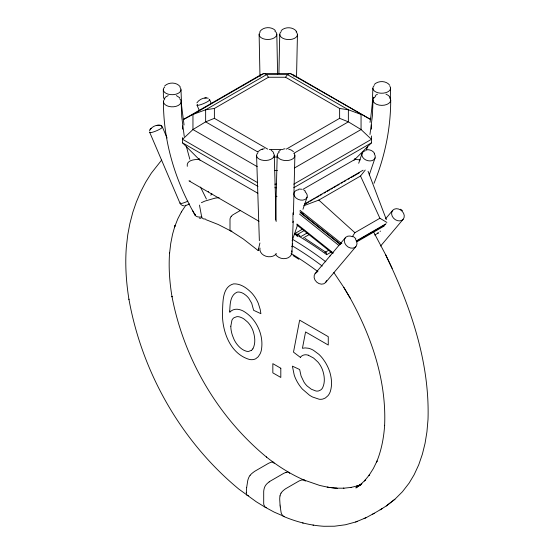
<?xml version="1.0" encoding="UTF-8"?>
<svg xmlns="http://www.w3.org/2000/svg" width="554" height="554" viewBox="0 0 554 554"><rect width="100%" height="100%" fill="white"/><g stroke="black" fill="none" stroke-linecap="round" stroke-linejoin="round"><path stroke-width="0.83" d="M292.941 217.895L292.941 221.233A3.262 0.464 84.1 0 1 292.789 222.583M292.941 217.244L292.941 212.874M187.266 166.338C186.227 160.182 194.302 159.448 198.547 159.427M246.315 492.291L246.655 487.555M230.824 326.23L231.939 320.198A16.371 9.453 60 0 1 233.92 317.781L236.697 316.701A15.893 9.176 60 0 1 239.91 317.02L242.299 318.01A20.72 11.959 60 0 1 244.21 319.159L247.693 322.137A14.709 8.497 60 0 1 250.166 325.246L250.616 325.939A16.211 9.363 60 0 1 251.855 328.141A15.775 9.106 60 0 1 252.894 330.454C254.916 336.23 255.886 343.21 252.866 348.805M372.87 88.315L372.302 103.702L370.598 119.055M390.556 88.155L390.279 98.744M277.201 155.355L275.546 220.07M279.756 34.286L278.904 73.661M294.887 155.584L293.419 214.682M297.443 34.667L296.556 75.794M373.022 100.142L372.399 115.883L369.961 134.504M390.715 100.142C390.688 128.625 384.822 157.004 373.998 183.326M293.204 221.184L291.972 252.077M246.662 487.513L247.693 480.907A18.85 9.383 -53.9 0 1 248.04 479.542L248.164 479.134A10.27 5.111 -53.9 0 1 248.67 477.777A5.997 2.985 -53.9 0 1 250.11 475.284M370.01 122.413L370.716 118.161M199.669 205.098L199.599 205.541A2.029 1.807 -37.4 0 0 199.613 205.866L201.753 217.327A2.057 1.807 -38.2 0 0 201.843 217.59L203.263 218.844L205.596 219.107M149.476 130.876C151.124 126.644 157.952 123.431 161.92 126.215L161.02 125.488L161.498 125.855M258.309 249.743L258.573 248.635M258.642 248.372L259.93 242.964M366.513 150.044L367.531 146.18M292.131 240.824L297.678 224.661M302.962 209.26L307.131 197.099M358.701 163.25L362.039 153.52M369.262 174.884L375.1 157.862M373.341 98.162L373.798 97.179M196.899 102.864C199.163 99.291 204.163 97.116 208.283 98.203M352.635 236.26L354.885 232.701L379.906 218.255L386.893 222.438M185.819 205.285L181.352 211.947L181.67 211.393L177.827 218.802L174.628 226.891L175.119 225.367L172.578 234.162L170.722 243.538L169.559 253.455L169.586 252.887C168.52 267.589 169.593 282.36 172.045 296.875L171.955 296.376C183.769 358.632 217.708 416.857 266.661 457.202L266.363 456.967C278.011 466.198 290.649 474.252 304.305 480.159M164.219 98.66L165.667 96.985L168.222 95.586M183.222 119.616L192.958 114.436L205.645 109.789L214.384 108.466L268.461 77.248L285.552 77.248L287.45 74.617L290.095 73.467L293.779 75.122L370.695 119.525M259.881 31.536C263.282 26.724 271.266 26.398 275.38 30.477M303.689 205.783L318.813 200.091L360.516 176.02L365.245 170.043M258.988 250.166L258.309 250.671L243.241 238.94L231.018 231.073L218.304 224.543L205.97 219.689M329.942 256.052L345.419 237.645M325.627 282.464L355.924 246.537M385.515 218.865L392.682 210.361M380.605 246.031L403.187 219.252A6.883 5.498 40.1 0 0 398.388 208.955A6.883 5.498 40.1 0 0 392.232 216.219A6.883 5.498 40.1 0 0 403.187 219.252M315.087 273.621L330.627 255.242M380.072 231.51L380.453 231.066M161.63 160.092L151.332 173.139L145.647 182.238L140.709 191.753L136.332 202.058L132.87 212.154L129.871 223.608L127.745 234.848L126.333 247.216C125.017 264.556 126.167 281.986 128.909 299.132L128.999 299.631M325.08 252.34L326.064 252.451L326.694 254.681L331.638 251.828M354.636 159.677L371.443 142.87L371.443 135.959M354.013 160.21L354.872 159.358L354.872 158.361M257.97 151.644L260.969 149.573L264.376 148.714M278.634 151.561L280.352 150.182M281.19 30.56C285.303 26.495 293.281 26.814 296.681 31.62M164.718 85.918C168.811 81.923 176.754 82.054 180.223 86.798M374.289 84.437C378.389 80.448 386.339 80.579 389.794 85.33M380.134 509.812L386.249 505.982L394.926 499.23L402.446 491.723L409.115 483.109L414.17 474.66L418.748 464.764L422.397 454.107L425.063 443.318L426.933 431.871L428.013 419.482C429.849 361.845 410.334 305.787 385.542 254.542L373.562 231.911M386.249 505.982L394.926 499.23M201.421 202.688L204.751 201.144M269.126 481.938L267.949 482.866A11.087 6.399 -60 0 0 266.737 483.981A7.202 4.155 -60 0 0 265.588 485.387A5.997 3.462 -60 0 0 264.355 488.005A10.27 5.928 -60 0 0 263.981 489.459L263.912 489.833A18.85 10.886 -60 0 0 263.704 491.356L263.704 503.641A18.836 10.872 -60 0 0 263.898 504.881L265.214 507.263L274.188 512.111L284.521 516.563M375.252 95.503L377.447 94.222M251.419 350.322L248.718 351.388A14.252 8.227 60 0 1 246.121 351.153L243.815 350.225A16.572 9.57 60 0 1 236.932 344.2A16.121 9.307 60 0 1 234.12 339.609L232.458 335.523A23.815 13.753 60 0 1 230.81 326.223M359.989 485.269L355.848 487.949L361.887 483.559L359.74 485.311L365.252 480.069L364.414 480.976L369.352 474.916L369.026 475.367L373.361 468.525L377.059 460.956L376.568 462.133C381.408 450.437 383.79 437.895 384.635 425.306L384.608 425.652C386.623 381.027 371.769 337.22 350.433 298.564M283.53 516.432C296.355 521.826 309.984 525.407 323.896 526.279L334.498 526.217L345.377 524.77L355.675 521.993L366.222 517.623L374.241 513.246M372.274 514.396L382.101 508.655M234.363 213.948L240.685 210.298M183.319 119.525L260.235 75.122L263.919 73.467L290.095 73.467L370.792 119.616M286.293 149.13L339.623 118.334L348.362 121.845L361.056 129.546L371.443 139.324L293.779 184.163M294.132 153.153L348.362 121.845L348.362 109.789L287.45 74.617L266.564 74.617L263.919 73.467L192.958 114.436L192.958 129.546L182.571 139.324L257.25 182.439M294.576 167.931L361.056 129.546L361.056 114.436L348.362 109.789L339.623 108.466L285.552 77.248M293.779 187.709L371.443 142.87M302.844 189.399L355.024 159.379M304.797 203.865L363.092 170.21M304.769 204.322L308.509 202.162M310.005 201.303L312.241 200.008M313.737 199.142L315.233 198.284M316.729 197.418L318.972 196.123M320.468 195.257L321.957 194.399M324.201 193.104L325.697 192.238M327.192 191.379L329.436 190.084M330.925 189.219L332.421 188.36M333.917 187.494L336.16 186.199M337.656 185.334L339.152 184.475M341.389 183.18L342.884 182.314M344.38 181.456L345.876 180.59M348.12 179.295L349.609 178.43M351.104 177.571L359.324 172.82M326.687 254.681A204.89 122.566 37.7 0 0 294.583 233.719L301.826 229.536M304.748 230.242L296.051 235.263A8.061 4.82 36.7 0 1 296.432 235.547A7.34 4.39 36.7 0 1 297.436 236.419L297.616 236.606M301.099 236.468L307.138 232.978M303.405 237.901L309.506 234.377M325.011 252.416L328.224 250.567M356.319 240.914L386.103 223.719M356.291 241.371L385.335 224.605M356.804 241.842L384.171 226.046M374.733 235.028L377.994 233.151M233.795 214.273L233.539 214.419A6.759 3.906 -60 0 0 231.122 216.51M361.603 484.258L357.524 486.454L360.862 484.715M378.673 232.825L378.32 232.943M355.675 521.993L357.413 521.286M364.11 518.509L365.869 517.789M267.721 149.13L214.384 118.334L205.645 121.845L192.958 129.546L257.195 166.636M361.236 484.425L356.554 486.197L357.877 485.782L350.405 487.562L351.243 487.388L343.369 488.254L343.958 488.199L335.731 488.157L327.213 487.195L337.171 488.323L335.731 488.157M261.322 149.448L262.402 149.088M286.065 472.41L284.888 472.839A34.147 19.715 -60 0 0 283.676 473.372L270.338 481.073A34.147 19.715 -60 0 0 269.126 481.938M205.305 200.977L214.82 198.207M215.236 198.09L219.093 197.66M156.74 125.46L160.445 125.273L157.481 125.273M378.063 233.005L377.44 233.075M298.959 189.053L301.798 189.246M283.482 149.019L285.026 148.784M198.893 159.386L257.839 193.249M366.277 149.864C369.442 149.22 372.974 150.688 374.642 153.479M204.745 97.982L206.33 97.823M266.661 507.506L265.255 507.291L256.232 501.744L238.76 489.037C181.276 441.455 141.997 372.475 128.909 299.132M248.504 495.768L246.994 495.324L246.357 493.434A18.836 9.37 -53.9 0 1 246.315 492.291M269.313 149.552L282.99 149.552M274.085 157.017L277.422 157.017M274.895 170.521L277.429 170.521M274.853 184.163L276.578 184.163M274.853 187.709L276.578 187.709M275.276 196.331L277.007 196.331M208.262 191.76L208.636 191.76M184.233 205.818L182.411 205.576L180.403 204.017M294.583 233.719L298.592 234.571L300.233 236.267M190.195 180.971L189.69 180.923M355.467 159.427L360.335 159.919M200.977 218.338L199.267 218.124M231.288 231.122L231.15 231.101A4.107 2.368 -60 0 1 230.471 230.789L230.388 230.706A2.784 1.607 -60 0 1 230 229.647L230.007 219.336A2.763 1.593 -60 0 1 230.312 217.999L230.478 217.646A4.107 2.368 -60 0 1 231.15 216.559M313.01 525.095L313.689 525.234M302.532 522.934L303.183 523.073M328.605 487.361L319.79 485.47L303.883 479.979A7.202 4.661 -66.9 0 0 302.65 479.868M288.641 149.088L291.508 150.169L293.488 151.727M385.944 94.111L388.493 95.503L389.947 97.172M176.359 95.586L179.718 97.746M308.266 355.204L313.55 358.022L317.906 362.039A15.318 8.843 60 0 1 320.406 365.536A16.211 9.363 60 0 1 322.345 369.463C324.464 375.259 325.371 382.177 322.573 387.883A18.393 10.623 60 0 1 320.669 389.981L318.737 390.889A16.066 9.273 60 0 1 315.953 391.006L311.376 389.247L307.096 385.965A14.709 8.497 60 0 1 304.001 382.128L301.071 375.986L299.645 369.511L292.401 366.159L294.216 375.058A23.767 13.718 60 0 0 297.013 381.429A24.958 14.411 60 0 0 298.218 383.493A23.926 13.815 60 0 0 302.449 389.15L309.388 395.127A37.582 21.696 60 0 0 312.567 397.01L319.152 399.233A24.695 14.259 60 0 0 322.899 399.025L325.371 397.98L327.947 395.729A30.006 17.319 60 0 0 330.357 391.366C332.275 385.175 331.673 378.424 329.865 372.281A25.359 14.646 60 0 0 327.511 366.346L326.915 365.176A27.922 16.121 60 0 0 324.935 361.748L322.781 358.66A23.31 13.455 60 0 0 318.806 354.269L313.425 350.28A24.328 14.044 60 0 0 308.488 348.258L305.088 347.912L302.436 348.293L305.566 331.936L328.266 345.038L328.266 336.673L299.645 320.15L293.488 352.15L300.372 357.378M283.108 516.252L281.446 513.69A18.836 12.195 -66.9 0 1 281.093 512.374L280.255 506.952M257.652 151.872L205.645 121.845L205.645 109.789L266.564 74.617L268.461 77.248M182.571 137.641L182.571 142.87L257.998 186.414M301.66 213.006L302.221 213.332M302.671 213.588L303.343 213.976M188.976 180.86L259.002 221.295M303.904 190.064L305.455 191.172M305.019 238.386L325.925 252.285M293.087 255.602L298.876 259.258M400.549 209.204L402.419 210.603M271.107 150.099L273.475 152.357M353.286 236.496L355.834 238.684M300.019 210.333L341.846 243.705M299.922 211.76L340.398 244.051M300.316 212.681L340.239 244.529M299.458 214.003L338.916 245.491M296.916 224.017L333.342 253.081M296.709 224.848L332.573 253.462M318.813 200.091L354.885 232.701M200.001 160.21L199.142 159.358L199.142 158.361M182.571 142.87L199.378 159.677M340.426 242.915L340.828 243.462M333.827 272.499L343.826 287.415L350.488 298.641L343.771 287.297M192.383 210.188L195.361 215.554C175.334 181.123 163.34 141.679 163.451 101.701M206.427 199.045L200.479 187.051M385.487 254.424L392.149 268.371M360.516 176.02L379.906 218.255M209.641 99.706L211.323 103.646M197.037 105.205L199.398 110.724M162.377 126.998L167.093 138.029M149.774 132.496L180.064 203.387M368.05 171.276L386.373 219.633M189.814 159.22L186.296 146.208M258.219 250.526L258.226 250.173A2.064 0.409 -64.2 0 1 258.254 249.972M184.053 124.989L181.615 105.814L180.985 89.713M184.267 136.457L181.712 116.569L181.144 101.541M280.248 506.91L280.061 505.144M280.061 505.096L279.715 499.396A18.85 12.202 -66.9 0 1 279.756 497.852L279.798 497.402A10.27 6.648 -66.9 0 1 280.019 495.872M259.362 240.706L256.571 155.418M276.169 221.482L274.258 155.342M277.616 74.153L276.813 34.272M259.964 76.064L259.127 34.5M163.292 89.713L163.458 98.231M371.443 125.01L371.443 129.22M339.623 108.466L339.623 118.334M293.779 75.122L293.779 76.23M260.235 75.122L260.235 76.23M214.384 108.466L214.384 118.334M182.571 125.855L182.571 129.22M305.032 191.732A6.883 5.021 18.9 0 1 304.714 199.62A6.883 5.021 18.9 0 1 294.624 196.365A6.883 5.021 18.9 0 1 298.731 189.703M374.192 153.735A6.883 5.021 18.9 0 1 372.046 160.618A6.883 5.021 18.9 0 1 362.725 157.329A6.883 5.021 18.9 0 1 365.467 150.66M274.839 31.079A8.843 5.104 -1.1 0 1 274.431 37.79A8.843 5.104 -1.1 0 1 262.873 38.621A8.843 5.104 -1.1 0 1 260.11 32.139M296.071 31.841A8.843 5.111 1.1 0 1 294.306 38.455A8.843 5.111 1.1 0 1 282.685 38.198A8.843 5.111 1.1 0 1 281.266 31.523M179.628 98.695A8.843 5.221 0 0 1 178.208 105.502A8.843 5.221 0 0 1 166.588 105.606A8.843 5.221 0 0 1 164.822 98.827M201.885 216.912A8.912 4.21 -18.9 0 1 195.077 214.163M180.002 87.414A8.843 4.993 0 0 1 177.488 93.688A8.843 4.993 0 0 1 166.11 93.363A8.843 4.993 0 0 1 164.739 86.978M389.891 86.327A8.843 4.993 0 0 1 380.958 93.21A8.843 4.993 0 0 1 374.234 85.572M389.732 97.746A8.843 5.221 0 0 1 386.72 104.512A8.843 5.221 0 0 1 375.01 103.439A8.843 5.221 0 0 1 375.619 96.451M293.897 153.229A8.843 5.104 1.1 0 1 291.141 159.711A8.843 5.104 1.1 0 1 279.583 158.873A8.843 5.104 1.1 0 1 279.174 152.163M291.799 250.83A8.899 7.188 13.8 0 1 285.912 258.51A8.899 7.188 13.8 0 1 275.262 254.009M273.337 153.001A8.843 5.104 -1.1 0 1 270.65 159.427A8.843 5.104 -1.1 0 1 259.286 159.137A8.843 5.104 -1.1 0 1 258.088 152.613M276.474 253.607A8.912 6.98 8.9 0 1 265.781 256.197A8.912 6.98 8.9 0 1 259.971 248.047M355.536 239.286A6.883 5.498 40.1 0 1 352.946 248.137A6.883 5.498 40.1 0 1 344.332 240.976A6.883 5.498 40.1 0 1 352.517 236.773M326.555 280.573A6.877 5.512 41.4 0 1 316.743 282.173A6.877 5.512 41.4 0 1 317.047 272.222M209.135 99.554A6.883 1.15 -23.1 0 1 203.408 103.674A6.883 1.15 -23.1 0 1 197.487 104.394M161.602 126.852A6.883 1.15 -23.1 0 1 157.094 130.55A6.883 1.15 -23.1 0 1 149.85 132.081M189.503 203.886A2.915 0.415 -24.2 0 1 186.421 205.25A2.915 0.415 -24.2 0 1 185.341 205.236M187.91 201.137A6.877 1.073 -23.6 0 1 181.684 203.429A6.877 1.073 -23.6 0 1 180.431 202.778M292.47 239.286A204.481 122.323 37.7 0 1 325.828 261.827M292.761 243.864A4.896 3.116 -10.1 0 1 292.367 243.961M291.058 253.455A188 112.427 37.2 0 1 317.934 271.654M292.242 245.824A200.97 120.183 37.2 0 1 322.241 266.065M281.051 493.15A7.202 4.661 -66.9 0 1 282.125 491.717A11.087 7.174 -66.9 0 1 283.281 490.567L284.431 489.625A34.147 22.105 -66.9 0 1 285.622 488.746L298.959 481.045A34.147 22.105 -66.9 0 1 300.192 480.526L301.397 480.11A11.087 7.174 -66.9 0 1 302.65 479.854M280.033 495.872A5.997 3.885 -66.9 0 1 281.023 493.136M303.904 479.923A5.997 3.885 -66.9 0 1 305.282 481.17M286.058 472.417A11.087 6.399 -60 0 1 287.27 472.133A7.202 4.155 -60 0 1 288.419 472.209A5.997 3.462 -60 0 1 289.659 473.393M250.124 475.297A7.202 3.58 -53.9 0 1 251.364 473.954A11.087 5.519 -53.9 0 1 252.617 472.867L253.822 471.953A34.147 16.987 -53.9 0 1 255.055 471.101L268.385 463.4A34.147 16.994 -53.9 0 1 269.583 462.853L270.733 462.403A11.087 5.519 -53.9 0 1 271.896 462.091A7.202 3.58 -53.9 0 1 272.956 462.119M274.064 463.379A10.27 5.111 -53.9 0 0 273.988 463.158A5.997 2.985 -53.9 0 0 272.983 462.078M210.845 195.237A4.591 3.677 79 0 1 211.905 193.658M231.877 231.129A6.842 3.947 -60 0 1 231.26 231.191M292.484 246.821A7.791 4.654 36.7 0 1 291.66 246.398M300.358 357.358A18.684 10.789 60 0 1 304.818 354.816A16.038 9.259 60 0 1 308.266 355.211M252.866 348.805A16.662 9.619 60 0 1 251.419 350.322M229.751 311.106L229.737 312.366C231.925 309.548 235.796 308.64 239.162 309.534A24.473 14.127 60 0 1 243.234 311.043C256.467 318.578 264.078 335.177 261.363 350.142A31.779 18.344 60 0 1 260.117 353.826L258.219 356.769L255.803 358.708A23.684 13.677 60 0 1 252.873 359.615A24.411 14.092 60 0 1 249.535 359.491C229.633 353.715 221.718 330.35 222.486 311.466C223.027 302.124 222.126 286.827 233.622 283.877C240.727 283.516 247.029 288.149 251.751 293.024A21.274 12.278 60 0 1 255.484 297.962A21.204 12.243 60 0 1 258.358 303.523L260.214 309.478L260.886 313.668L253.642 310.323L251.703 303.253L248.857 298.398A13.331 7.694 60 0 0 246.087 295.441L244.03 293.911A17.285 9.979 60 0 0 242.617 293.121A15.588 9.002 60 0 0 237.119 292.166C229.993 295.213 230.083 304.562 229.751 311.106M150.598 128.791L150.023 129.449L150.979 128.389L150.598 128.791M280.809 368.251L272.838 363.653L272.838 372.856L280.809 377.454L280.809 368.251"/></g></svg>
